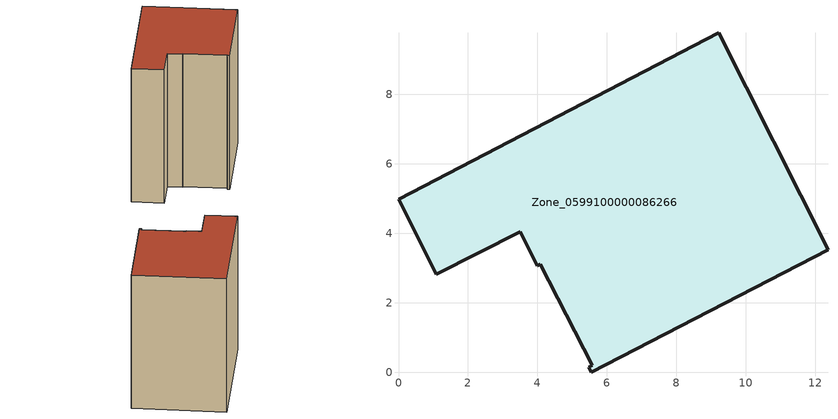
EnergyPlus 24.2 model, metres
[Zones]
Zone_0599100000086266
 floor ground (C_G): 3.5,4.05 1.09,2.82 0,4.98 9.22,9.77 12.36,3.53 5.55,0 5.47,0.15 5.58,0.2 4.08,3.11 4,3.06 z3.06
 wall outside (C_F): 9.22,9.77 0,4.98 1.09,2.82 3.5,4.05 4,3.06 4.08,3.11 5.58,0.2 5.47,0.15 5.55,0 12.36,3.53 9.22,9.77 z3.06:13.81
 roof outside (C_R): 5.47,0.15 5.55,0 12.36,3.53 9.22,9.77 0,4.98 1.09,2.82 3.5,4.05 4,3.06 4.08,3.11 5.58,0.2 z13.81
[BUILDING]
Pand.0599100000086266: North Axis=0; Terrain=City; Loads Convergence Tolerance Value=0.04; Temperature Convergence Tolerance Value=0.4; Solar Distribution=FullExterior; Maximum Number of Warmup Days=25; Minimum Number of Warmup Days=1
[Site:Location]
Rotterdam.The.Hague.AP_ZH_NLD Design_Conditions: Latitude=51.96; Longitude=4.45; Time Zone=1; Elevation=-4.5
[SITE:GROUNDTEMPERATURE:BUILDINGSURFACE]
18, 18, 18, 18, 18, 18, 18, 18, 18, 18, 18, 18
[MATERIAL] Thermal Absorptance=0.9; Solar Absorptance=0.7; Visible Absorptance=0.7
Name | Roughness | Thickness | Conductivity | Density | Specific Heat
G.TC.1946 | MediumSmooth | 0.15 | 1 | 540 | 1210
F.TC.1946 | Rough | 0.3 | 0.857143 | 1920 | 840
R.TC.1946 | MediumRough | 0.2 | 0.909091 | 1500 | 1000
[CONSTRUCTION]
C_G: G.TC.1946
C_F: F.TC.1946
C_R: R.TC.1946
[ZONE]
Zone_0599100000086266: Type=1; Multiplier=1; Ceiling Height=Autocalculate; Volume=Autocalculate; Floor Area=autocalculate; Part of Total Floor Area=Yes
[ZONEINFILTRATION:DESIGNFLOWRATE]
Infil_Zone_0599100000086266: Zone or ZoneList or Space or SpaceList=Zone_0599100000086266; Schedule=AlwaysOn; Design Flow Rate Calculation Method=Flow/Area; Flow Rate per Floor Area=0.003; Constant Term Coefficient=1; Temperature Term Coefficient=0; Velocity Term Coefficient=0; Velocity Squared Term Coefficient=0
[HVACTEMPLATE:ZONE:IDEALLOADSAIRSYSTEM]
Zone_0599100000086266: Maximum Heating Supply Air Temperature=50; Minimum Cooling Supply Air Temperature=13; Maximum Heating Supply Air Humidity Ratio=0.0156; Minimum Cooling Supply Air Humidity Ratio=0.0077; Heating Limit=NoLimit; Cooling Limit=NoLimit; Dehumidification Control Type=ConstantSensibleHeatRatio; Cooling Sensible Heat Ratio=0.7; Dehumidification Setpoint=60; Humidification Control Type=None; Humidification Setpoint=30; Outdoor Air Method=None; Outdoor Air Flow Rate per Person=0.00944; Outdoor Air Flow Rate per Zone Floor Area=0; Outdoor Air Flow Rate per Zone=0; Demand Controlled Ventilation Type=None; Outdoor Air Economizer Type=NoEconomizer; Heat Recovery Type=None; Sensible Heat Recovery Effectiveness=0.7; Latent Heat Recovery Effectiveness=0.65
[ZONECONTROL:THERMOSTAT]
ThermostatControl_Zone_0599100000086266: Zone or ZoneList=Zone_0599100000086266; Control Type Schedule=DualSetpointControlType; Control 1=Thermostat_Zone_0599100000086266; Temperature Difference Between Cutout And Setpoint=0
[THERMOSTATSETPOINT:DUALSETPOINT]
Thermostat_Zone_0599100000086266: Heating Setpoint Temperature Schedule=HeatingSetpoint_Zone_0599100000086266; Cooling Setpoint Temperature Schedule=CoolingSetpoint_Zone_0599100000086266
[SCHEDULE:COMPACT]
HeatingSetpoint_Zone_0599100000086266: Through: 12/31, For: AllDays, Until: 24:00, 21
CoolingSetpoint_Zone_0599100000086266: Through: 12/31, For: AllDays, Until: 24:00, 24
DualSetpointControlType: Through: 12/31, For: AllDays, Until: 24:00, 4
AlwaysOn: Through: 12/31, For: AllDays, Until: 24:00, 1
